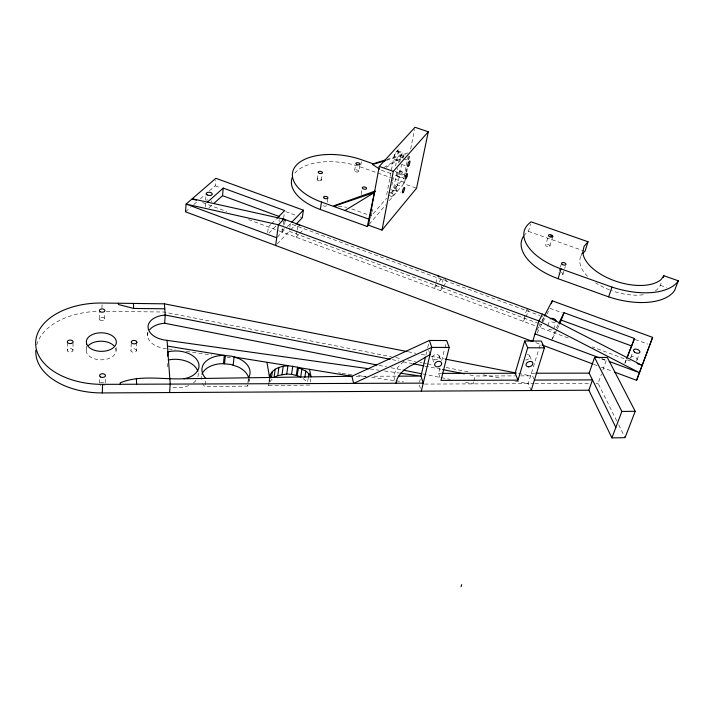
<?xml version="1.0" encoding="UTF-8"?>
<svg xmlns="http://www.w3.org/2000/svg" width="714" height="714" viewBox="0 0 714 714"><rect width="100%" height="100%" fill="white"/><g stroke="black" fill="none" stroke-linecap="round" stroke-linejoin="round"><path stroke-width="0.54" stroke-dasharray="3.57 2.68" d="M73.033 342.907L72.971 350.342A2.838 1.758 -0.7 0 1 70.82 352.029L70.079 352.091A2.838 1.758 -0.7 0 1 67.286 350.324L67.33 342.89M115.579 348.218A14.949 9.309 0.4 0 1 104.788 359.553A14.949 9.309 0.4 0 1 86.59 352.654L86.242 345.995M99.21 318.872L99.398 311.581M99.407 383.07L99.576 376.662M101.968 308.225L102.111 303.031M104.637 318.926L104.788 313.723M105.208 383.052L105.333 378.786M116.07 350.628L116.186 347.468M136.82 342.381L136.401 350.761A2.767 1.731 1.7 0 1 133.714 352.261A2.767 1.731 1.7 0 1 130.912 350.744L131.287 341.908M147.575 335.678L147.807 331.528M205.641 200.206L206.194 193.664M205.382 207.024L205.659 203.731M209.416 190.879L215.182 185.827L215.664 180.446M205.177 384.703L205.578 380.508M202.535 383.427A23.999 15.61 5.2 0 0 204.972 386.792L247.472 386.087L248.365 378.831M249.034 380.946L249.293 378.875M267.679 232.434L268.357 226.954L270.686 224.607M283.654 218.127L284.234 213.807M282.208 232.077L283.065 225.606M283.208 224.526L283.788 220.207M284.636 224.553L285.073 221.286A3.07 1.66 7.9 0 1 283.065 222.357M277.193 243.911L289.268 231.318L289.714 228.052M289.866 226.963L290.312 223.696L287.921 221.983M309.751 385.051L268.419 385.738L268.848 382.642M268.991 381.606L269.562 377.474M269.41 381.579L269.696 379.518M297.051 230.765L296.132 237.235L299.023 234.156M297.202 229.685L297.97 224.294M317.132 179.285L317.757 175.117M321.3 180.151L322.085 174.939M327.244 202.24L327.913 198.001M308.252 377.911L307.582 381.999L302.584 378.161M310.251 381.981L310.76 378.911M406.703 172.208L407.399 168.004M408.801 159.597L409.327 156.446M354.635 170.53L355.679 164.381M358.714 171.378A2.08 1.044 10 0 0 355.911 169.87A2.08 1.044 10 0 0 355.402 171.619A2.08 1.044 10 0 0 358.714 171.378L359.954 164.202M360.811 164.907L361.338 161.846M361.159 194.047L361.891 189.879M371.94 212.683L371.342 215.967L386.595 198.18M372.146 211.585L372.547 209.398M386.72 194.699L394.539 153.769L398.867 148.994L395.592 165.987M391.843 185.408L392.468 182.168M392.673 181.097L393.717 175.698M388.496 195.324L392.04 196.582L397.519 168.388M398.582 162.97L399.001 160.802A5.953 1.437 -71 0 1 402.143 153.26L396.716 151.368A5.953 1.464 -71.1 0 0 393.557 158.91L399.001 160.802M392.04 196.582L396.297 191.593L401.589 164.613M402.857 158.142L403.285 155.982A5.953 1.437 -71 0 0 402.143 153.26M404.035 177.054L406.159 166.451M406.364 165.398L408.283 155.857M404.356 180.624L403.749 183.685L416.565 188.193M406.016 172.306L406.864 168.085M408.551 159.633L409.184 156.473M410.675 148.985L414.575 129.439M389.335 200.625L404.749 182.507L405.159 180.463M435.576 284.208L434.576 288.51L436.923 285.109M435.826 283.128L437.075 277.755M443.278 278.871L440.493 290.696L442.814 287.287M419.555 382.106L420.26 379.107M425.946 355.01L426.695 351.841M427.695 347.62L428.659 343.523M439.949 377.394L438.583 373.395L439.895 368.094M441.725 360.677L444.608 349.021M444.867 347.968L446.179 342.666M268.419 385.738L269.267 382.615M473.677 381.91L473.141 383.891L463.297 381.954M473.944 380.919L475.283 375.983L515.124 375.894M523.781 235.95A51.703 26.846 16.3 0 1 528.485 231.407L530.564 223.964M526.727 309.465L523.255 321.345L525.227 317.73M552.716 236.62L549.878 246.241A2.196 1.142 15.6 0 1 547.799 246.678L547.236 246.526A2.196 1.142 15.6 0 1 545.764 244.786L548.575 235.165M537.115 333.036L541.533 324.558L543.836 316.998L540.801 315.883M559.249 270.865L560.142 267.928M560.436 266.956L561.338 264.028M531.154 390.54L528.217 383.668L538.767 349.369M539.079 348.334L540.676 343.139M562.918 274.346L564.426 269.464M564.72 268.482L565.327 266.536M547.879 325.852L549.628 320.184M553.662 329.047L555.438 323.371M551.636 340.355L555.929 328.931M581.071 255.88L581.972 252.997M616.744 420.894L598.145 383.382L601.447 374.047M602.911 369.897L606.579 359.526M624.839 363.274L626.223 359.481L592.183 346.87M630.783 357.553L632.515 352.841M655.336 290.794A42.528 21.956 17.7 0 0 657.639 289.072L660.316 285.314L661.735 281.477M637.049 359.874L639.164 354.215M625.027 363.051L626.214 360.043M552.582 338.436L556.875 329.823M557.348 328.859L559.258 325.031M556.402 327.976L558.303 324.165M543.024 321.693L546.505 315.008M547.004 314.053L548.495 311.188M537.062 329.948L538.588 327.021L569.495 338.472M539.07 326.111L540.025 324.29M541.926 320.64L543.836 316.998M525.718 316.829L528.672 311.411L527.432 309.207M269.749 381.91L272.632 378.607M443.394 286.43L446.875 281.316L444.197 278.496M439.262 281.709L441.02 279.156L438.949 277.023M369.165 224.339L385.738 204.864M390.915 193.146L403.821 178.116L392.602 174.18M299.746 233.389L304.093 228.766M290.803 229.712L295.409 224.91M277.38 237.066L286.626 227.507M287.367 226.749L290.312 223.696L539.793 315.508M268.955 233.05L275.916 225.981M271.463 223.83L276.122 219.144M208.988 207.836L212.968 204.258M185.524 211.808L190.468 207.479M193.762 204.588L197.055 201.705M200.357 198.813L205.293 194.485M386.096 167.406L403.999 156.58M383.837 167.549L405.347 154.974M386.836 159.508L407.917 152.903M386.345 160.373L405.507 154.679M424.598 384.078L533.769 383.641M534.875 383.641L590.38 383.418M595.922 383.391L598.145 383.382M438.583 373.395L440.806 373.386M534.759 373.226L531.43 373.235L534.402 380.089M356.277 376.251L366.193 376.233M373.904 376.216L395.913 376.162M520.658 375.876L530.618 375.859L516.409 373.065M106.315 311.384L163.872 312.018L391.45 356.768M338.454 206.203L346.701 207.319M370.191 368.959L379.018 370.2M384.543 370.977L398.894 372.994M168.691 348.985L175.305 349.914M186.336 351.458L211.71 355.019M227.15 357.187L230.461 357.652M338.561 372.806L340.765 373.119M341.872 373.27L351.797 374.663M358.419 375.591L366.139 376.68M371.655 377.447L394.815 380.705M395.922 380.857L403.642 381.936M408.185 351.77L415.834 353.278M421.305 354.358L425.678 355.215M431.14 356.286L444.26 358.865M395.824 357.634L401.295 358.705M407.864 359.999L415.521 361.507M419.903 362.364L422.09 362.792M423.179 363.007L426.463 363.658M427.561 363.872L433.032 364.943M446.161 367.531L470.231 372.262M483.36 374.841L501.96 378.5M515.089 381.089L528.217 383.668M392.307 359.669L398.858 360.954M403.223 361.811L411.96 363.533M425.062 366.103L441.439 369.325M469.83 374.912L475.283 375.983M379.072 365.389L386.72 366.898M391.102 367.764L402.036 369.906M422.822 373.993L440.324 377.438M441.422 377.652L450.168 379.375M397.662 150.868L403.089 152.742M403.285 155.982L397.885 154.117A5.953 1.464 -71.1 0 0 396.707 151.386M403.651 158.829L407.721 160.239M401.714 164.452L405.784 165.871M399.117 170.798L405.177 172.913M399.34 171.226L407.417 174.046M395.003 171.449L406.177 175.358M398.814 173.886L404.865 176.001M381.392 170.253L391.584 173.823M397.243 176.385L403.294 178.509M404.749 182.507L360.454 166.951A49.962 25.722 9.6 0 0 293.597 174.796M396.448 184.542L402.464 186.657M528.485 231.407L583.945 250.953M394.547 190.067L400.554 192.191M391.013 189.728L396.297 191.593M660.316 285.314L666.457 287.483M388.871 192.2L394.173 194.083M351.841 208.934L367.237 214.486M215.182 185.827L220.367 187.728M285.716 211.63L296.087 215.432M300.237 216.949L302.308 217.708M549.985 308.323L562.462 312.884M635.237 339.516L647.714 344.077M289.268 231.318L538.401 323.406M539.445 323.79L541.533 324.558M202.562 202.589L226.561 211.469M248.508 219.6L278.246 230.613M279.236 230.979L535.527 325.887M627.222 359.847L632.211 361.695M601.866 358.714L607.087 360.659M601.59 358.937L606.793 360.873M535.83 342.666L541.025 344.612M594.003 364.408L597.118 365.568M601.268 367.121L612.701 371.387M618.708 424.848L625.071 437.682M529.717 355.965L532.296 361.811M439.056 355.768L440.44 359.74M432.461 358.499L434.487 364.47M428.703 350.601L430.051 354.581M419.404 385.114L420.368 388.13M394.922 380.205L393.726 376.171L395.154 371.682A28.328 20.608 -17.8 0 1 403.874 361.614M167.549 363.56L167.781 366.871M136.401 350.761L136.383 350.306A2.767 1.731 1.7 0 0 133.58 348.798A2.767 1.731 1.7 0 0 130.894 350.288M206.4 200.206A3.034 1.607 5.8 0 1 207.738 199.875M211.165 200.848A3.034 1.607 5.8 0 1 211.594 201.678M284.11 228.471A3.061 1.669 7.9 0 1 282.423 229.935A3.061 1.669 7.9 0 1 279.067 229.364M279.54 221.358A3.07 1.66 7.9 0 1 279.344 219.662M555.197 322.166A3.267 1.847 17 0 1 552.127 322.023A3.267 1.847 17 0 1 549.905 320.211M552.172 329.904A3.249 1.856 17.1 0 1 548.673 329.038A3.249 1.856 17.1 0 1 547.584 326.798M630.712 358.044A3.338 1.892 19.9 0 1 634.996 357.116A3.338 1.892 19.9 0 1 636.299 360.597M399.581 162.14A2.972 0.714 -71 0 1 401 158.562A2.972 0.714 -71 0 1 401.812 159.115M326.584 205.694A2.196 1.16 9.2 0 1 323.442 205.837A2.196 1.16 9.2 0 1 322.915 204.034M361.275 194.565A2.151 1.116 10.3 0 1 361.614 194.387M561.365 272.489A2.276 1.214 16.4 0 1 562.998 274.033A2.276 1.214 16.4 0 1 561.347 274.908M558.571 273.123A2.276 1.214 16.4 0 1 558.651 272.81M549.878 246.241A2.196 1.142 15.6 0 0 548.914 244.723L548.397 244.5A2.196 1.142 15.6 0 0 545.764 244.786M643.243 294.757A42.528 21.956 17.7 0 1 611.47 290.589M609.542 289.875A42.528 21.956 17.7 0 1 595.672 282.806M587.577 276.318A42.528 21.956 17.7 0 1 582.089 254.238M527.271 354.608A3.516 2.517 -22.6 0 1 529.752 357.303A3.516 2.517 -22.6 0 1 525.656 359.981M36.735 344.871A65.456 40.796 0.5 0 1 98.612 311.349M166.487 348.673A20.652 12.79 3.2 0 1 148.012 332.635M196.029 380.348A22.009 14.182 3.1 0 1 193.191 383.097M188.782 385.569A22.009 14.182 3.1 0 1 171.173 387.158M198.206 373.261A22.009 14.182 3.1 0 1 197.519 377.804M104.333 385.444A2.901 1.865 -0.2 0 1 103.735 385.747M100.835 385.756A2.901 1.865 -0.2 0 1 100.228 385.462M100.219 382.82A2.901 1.865 -0.2 0 1 104.315 382.802M72.971 350.342A2.838 1.758 -0.7 0 0 70.909 348.637L70.177 348.575A2.838 1.758 -0.7 0 0 67.286 350.324M86.171 350.226A14.949 9.309 0.4 0 1 86.769 347.825M201.241 379.527A23.999 15.61 5.2 0 1 201.312 376.305M248.883 378.813A23.999 15.61 5.2 0 1 247.472 386.087M397.734 172.77L397.466 173.493A2.945 0.705 -70.9 0 0 397.457 176.313L397.725 176.063A2.945 0.705 -70.9 0 0 398.626 174.412L398.885 173.689A2.945 0.705 -70.9 0 0 398.894 170.869L398.635 171.119A2.945 0.705 -70.9 0 0 397.734 172.77M318.855 180.767L318.328 180.615A2.133 1.089 9 0 1 317.302 179.035A2.133 1.089 9 0 1 320.104 178.821L320.568 179.035A2.133 1.089 9 0 1 321.139 180.401A2.133 1.089 9 0 1 318.855 180.767M395.306 189.371A2.918 0.696 -70.7 0 0 396.591 184.676A2.918 0.696 -70.7 0 0 394.601 187.853A2.918 0.696 -70.7 0 0 395.306 189.371M434.219 359.776A3.579 2.624 -18.8 0 0 439.235 356.429A3.579 2.624 -18.8 0 0 433.809 355.179A3.579 2.624 -18.8 0 0 434.219 359.776M100.014 320.042A2.713 1.633 1 0 0 104.547 319.345A2.713 1.633 1 0 0 101.21 317.319A2.713 1.633 1 0 0 100.014 320.042"/><path stroke-width="1.07" d="M615.852 427.427L589.148 373.136L594.566 357.428L607.311 357.446L635.21 411.3L625.071 437.682L611.916 437.896L588.871 390.219L102.325 392.923L102.566 384.355A65.813 40.662 0.6 0 1 35.646 343.398A65.813 40.662 0.6 0 1 102.111 303.031L164.407 303.825L407.096 351.556M149.601 329.797A20.652 12.79 3.2 0 1 164.675 323.246L165.22 315.017L164.407 303.825M167.603 356.072L167.897 351.895A22.134 14.137 3.2 0 1 197.466 360.606A22.134 14.137 3.2 0 1 184.105 378.741C162.846 379.759 140.685 374.564 120.229 382.784L120.255 384.284M169.611 392.548L170.227 384.096L167.058 340.355A20.76 12.736 3.3 0 1 148.057 327.521A20.76 12.736 3.3 0 1 165.22 315.017L390.13 359.24M213.763 203.544L222.527 195.672L223.241 188.103L284.663 210.559L276.898 218.368M223.42 363.729L224.294 355.385M224.499 363.837L225.383 355.563L167.469 346.094M233.157 365.247L234.085 356.991L297.533 367.174L305.815 371.101L308.921 373.824L311.099 376.867L309.492 369.325M275.684 245.491L278.38 224.767L283.931 219.136L542.488 314.16L642.189 365.389L637.2 363.542M269.838 378.491L270.41 374.359C273.765 368.138 281.325 366.05 287.929 365.854L286.716 374.047L277.746 375.626L274.069 377.42L275.22 369.2M271.472 377.733L272.329 371.557M277.746 375.626L278.915 367.407M542.488 314.16L538.918 320.943L532.706 341.506L185.524 211.808L186.104 204.088L215.86 178.295L303.388 210.175L302.308 217.708L296.167 224.107M282.039 374.484L283.226 366.282M286.716 374.047L291.544 374.35L292.785 366.157M368.451 225.187L382.008 230.104L416.565 188.193L428.284 131.778L415.012 127.27L379.241 166.424L368.451 225.187L367.308 226.525L320.345 209.488L321.487 202.035A50.176 25.579 9.7 0 1 296.605 164.925A50.176 25.579 9.7 0 1 361.695 159.802L373.127 163.801L385.774 159.838M301.96 368.852L300.665 377.028L296.274 375.359L297.533 367.174M297.176 375.698L298.443 367.523L351.868 376.26L429.382 340.453L446.696 340.551L449.195 347.459L440.975 380.383L517.998 380.143L527.708 347.772L524.71 340.98L541.319 341.069L544.425 347.843L531.154 390.54M304.833 377.242L305.815 371.101M308.421 376.885L308.921 373.824M367.308 226.525L374.457 192.468L375.448 191.352M382.008 230.104L393.298 171.351L428.284 131.778M425.455 357.116L420.974 376.108L423.241 383.132L102.566 384.355M421.322 391.147L431.765 347.388L429.382 340.453M270.41 374.359L269.562 377.474L266.965 362.373M517.998 380.143L515.124 373.261L524.71 340.98M461.057 586.729L461.699 584.614M588.024 241.76L584.097 246.276L582.838 251.819A42.778 21.795 17.6 0 0 615.04 280.932A42.778 21.795 17.6 0 0 661.191 279.451L663.868 275.72L678.3 280.798L674.65 290.384L673.159 292.419A60.083 30.934 17.6 0 1 608.64 296.872L558.071 278.692L561.07 268.892A52.006 26.65 16.2 0 1 531.162 221.84L588.024 241.76L584.989 251.328A42.528 21.956 17.7 0 0 582.713 253.452M551.422 303.646L552.279 300.835L652.614 337.383L636.593 380.312L614.781 372.164M559.731 324.076L564.015 312.732L634.496 338.507L627.401 357.036M395.824 383.239L397.261 378.741A28.533 20.635 -17.8 0 1 412.442 364.899L430.051 354.581M608.64 296.872L611.978 287.09A60.44 30.711 17.5 0 0 676.81 282.815L678.3 280.798M588.871 390.219L592.477 379.902L534.402 380.089M663.154 277.639L663.868 275.72M636.593 380.312L652.614 337.383M611.916 437.896L621.858 411.442L594.566 357.428M626.615 358.482L634.496 338.507M558.785 323.21L564.015 312.732M544.327 316.043L552.279 300.835M369.816 217.752L368.665 219.082L321.487 202.035M374.904 191.156L334.331 205.641L333.616 206.417L374.457 192.468L344.969 210.514M379.607 169.093L372.494 164.479L373.127 163.801M291.847 222.108L303.388 210.175M207.256 202.312L223.241 188.103M373.127 192.45L375.002 191.343M372.494 164.479L385.274 160.686M184.105 378.741L351.868 376.26L353.68 383.4L431.765 347.388L449.195 347.459M621.858 411.442L635.21 411.3M441.912 373.386L515.124 373.261M535.866 373.226L589.148 373.136M398.091 376.162L420.974 376.108L399.992 373.154M527.708 347.772L544.425 347.843M118.381 303.236L118.417 304.512L133.652 308.439L164.764 308.805M334.331 205.641L336.392 205.918M167.058 340.355L369.084 368.799M445.349 359.088L516.409 373.065M413.049 363.747L423.973 365.889M442.528 369.54L464.368 373.833M164.675 323.246L376.876 364.961M403.133 370.129L421.724 373.779M291.544 374.35L296.274 375.359M379.241 166.424L393.298 171.351M404.865 176.001L406.873 176.706M550.646 235.897L552.716 236.62A2.213 1.133 15.5 0 0 551.735 235.111L551.217 234.888A2.213 1.133 15.5 0 0 548.575 235.165A2.213 1.133 15.5 0 0 550.066 236.896L550.619 237.057A2.213 1.133 15.5 0 0 552.716 236.62M561.07 268.892L611.978 287.09M222.527 195.672L279.513 216.601M561.641 320.247L631.747 346.004M196.377 200.295L192.244 198.76L283.931 219.136L285.52 220.278M276.693 237.78L186.104 204.088L278.38 224.767L538.918 320.943L639.467 372.699L609.176 361.436M535.018 333.857L599.778 357.937M542.06 344.996L592.959 364.015M297.97 224.294L299.719 225.57M437.566 275.604L438.949 277.023M133.456 303.432L133.652 308.439M136.401 378.375L136.633 384.221M282.673 219.091A3.07 1.66 7.9 0 1 284.092 219.609M284.618 219.992A3.07 1.66 7.9 0 1 284.966 220.412M550.244 318.846A3.267 1.847 17 0 1 554.207 318.863A3.267 1.847 17 0 1 556.028 321.478M320.345 209.488A49.962 25.722 9.6 0 1 292.258 177.447M558.071 278.692A51.703 26.846 16.3 0 1 523.219 236.807M168.227 360.026A22.009 14.182 3.1 0 1 197.84 371.441M102.325 392.923A65.456 40.796 0.5 0 1 35.825 350.226M88.349 345.612A14.949 9.309 0.4 0 1 114.115 345.978M201.91 374.234A23.999 15.61 5.2 0 1 222.777 363.667L230.783 364.452L238.155 366.916A23.999 15.61 5.2 0 1 248.642 377.733M205.775 378.42A24.133 15.556 5.3 0 1 223.652 355.393L231.702 356.197L239.11 358.66A24.133 15.556 5.3 0 1 248.499 377.786M405.829 175.608L405.561 176.331A2.954 0.687 -70.8 0 0 405.525 179.143L405.793 178.884A2.954 0.687 -70.8 0 0 406.677 177.233L406.944 176.51A2.954 0.687 -70.8 0 0 406.98 173.689L406.721 173.948A2.954 0.687 -70.8 0 0 405.829 175.608M441.6 364.095L441.306 364.809A3.606 2.633 -18.8 0 1 436.209 366.63A3.606 2.633 -18.8 0 1 435.495 362.721L436.192 362.15A3.606 2.633 -18.8 0 1 440.101 361.552A3.606 2.633 -18.8 0 1 441.6 364.095M366.452 188.657L366.228 188.898A2.16 1.107 10.3 0 1 363.56 189.005A2.16 1.107 10.3 0 1 362.337 187.514L362.56 187.273A2.16 1.107 10.3 0 1 365.229 187.166A2.16 1.107 10.3 0 1 366.452 188.657M70.882 343.532L70.142 343.595A2.856 1.749 -0.5 0 1 67.33 341.827A2.856 1.749 -0.5 0 1 70.24 340.087L70.972 340.15A2.856 1.749 -0.5 0 1 73.042 341.854A2.856 1.749 -0.5 0 1 70.882 343.532M319.952 173.457L319.426 173.315A2.142 1.08 9.1 0 1 318.39 171.735A2.142 1.08 9.1 0 1 321.202 171.53L321.666 171.744A2.142 1.08 9.1 0 1 322.237 173.109A2.142 1.08 9.1 0 1 319.952 173.457M86.742 344.184L86.314 341.765A15.03 9.282 0.6 0 1 108.001 333.804A15.03 9.282 0.6 0 1 110.741 349.378A15.03 9.282 0.6 0 1 86.742 344.184M136.82 342.381L136.793 341.935A2.785 1.731 1.8 0 0 133.982 340.417A2.785 1.731 1.8 0 0 131.287 341.908L131.305 342.354A2.785 1.731 1.8 0 0 134.116 343.871A2.785 1.731 1.8 0 0 136.82 342.381M207.131 194.868A3.052 1.607 5.9 0 0 212.183 194.476A3.052 1.607 5.9 0 0 208.39 192.262A3.052 1.607 5.9 0 0 207.131 194.868M634.55 352.118A3.356 1.883 19.8 0 0 639.86 352.332A3.356 1.883 19.8 0 0 635.71 349.075A3.356 1.883 19.8 0 0 634.55 352.118M324.361 198.296A2.213 1.151 9.2 0 0 327.913 198.001A2.213 1.151 9.2 0 0 324.986 196.377A2.213 1.151 9.2 0 0 324.361 198.296M356.625 164.434A2.088 1.035 10 0 0 359.954 164.202A2.088 1.035 10 0 0 357.134 162.703A2.088 1.035 10 0 0 356.625 164.434M403.294 192.2A2.927 0.678 -70.6 0 0 404.597 187.496A2.927 0.678 -70.6 0 0 402.625 190.683A2.927 0.678 -70.6 0 0 403.294 192.2M408.872 165.371A2.981 0.696 -71 0 0 409.765 160.945A2.981 0.696 -71 0 0 407.73 164.97A2.981 0.696 -71 0 0 408.872 165.371M562.213 264.367A2.285 1.205 16.3 0 0 565.925 264.582A2.285 1.205 16.3 0 0 563.203 262.502A2.285 1.205 16.3 0 0 562.213 264.367M528.61 366.817A3.543 2.517 -22.5 0 0 532.724 362.783A3.543 2.517 -22.5 0 0 526.986 362.774A3.543 2.517 -22.5 0 0 528.61 366.817M100.469 376.912A2.918 1.865 0 0 0 105.333 376.064A2.918 1.865 0 0 0 101.745 373.797A2.918 1.865 0 0 0 100.469 376.912M100.228 311.706A2.722 1.624 1.2 0 0 104.788 311.018A2.722 1.624 1.2 0 0 101.433 308.992A2.722 1.624 1.2 0 0 100.228 311.706"/></g></svg>
